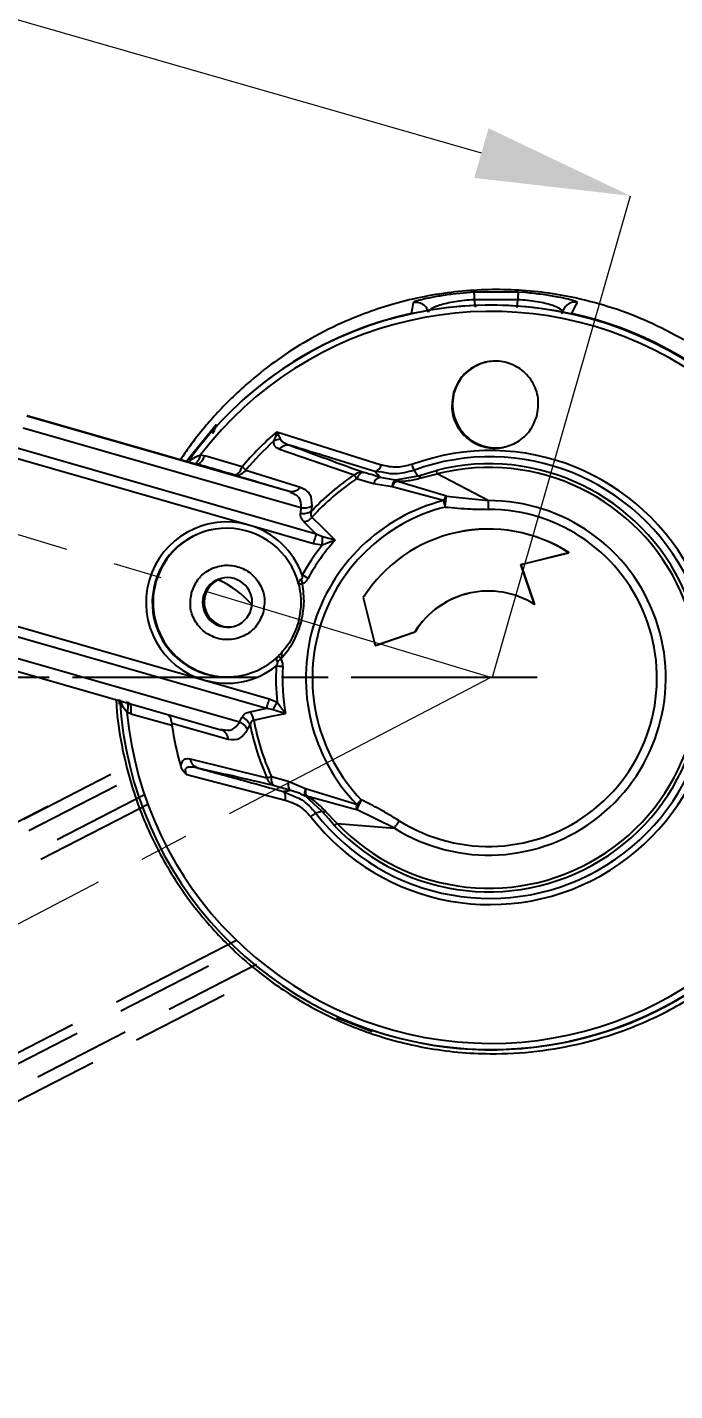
# Model space of a CAD drawing. Header units: millimetres. Extents: x 2312 to 3992, y 755 to 1943.
# Drawn here: x 3816.5 to 3858.3, y 1105.8 to 1193.7 of the extents above; entities that cross this region are included whole.
import ezdxf

# ---------------------------------------------------------------- set-up
doc = ezdxf.new("R2010")
doc.units = ezdxf.units.MM
for name, pattern in [('AM_ISO08W050', [18, 12, -1.5, 3, -1.5]), ('CENTER2', [28.575, 19.05, -3.175, 3.175, -3.175]), ('HIDDEN', [9.525, 6.35, -3.175])]:
    doc.linetypes.add(name, pattern=pattern)
for name, color, linetype, lineweight in [('AM_5', 3, 'Continuous', 25), ('AM_7', 4, 'AM_ISO08W050', 25), ('单点划线', 1, 'CENTER2', 13), ('标注', 3, 'Continuous', 13)]:
    doc.layers.add(name, color=color, linetype=linetype, lineweight=lineweight)
doc.styles.add('SLDTEXTSTYLE1', font='txt.shx', dxfattribs={"width": 0.7, "bigfont": 'gbcbig.shx'})
doc.dimstyles.new('SLDDIMSTYLE12$0', dxfattribs={"dimtxt": 12, "dimasz": 10, "dimexe": 0, "dimexo": 0.0625, "dimgap": 0.875, "dimtad": 1, "dimdec": 1, "dimlfac": 1.8, "dimrnd": 1e-09, "dimzin": 12, "dimdsep": 46, "dimtxsty": 'SLDTEXTSTYLE1', "dimcen": 0.09, "dimdle": 8.16, "dimclrd": 3, "dimclre": 3, "dimadec": 0, "dimazin": 3, "dimtfac": 1, "dimtdec": 1, "dimtofl": 0, "dimtmove": 0, "dimatfit": 3, "dimfxl": 0, "dimfrac": 2, "dimtolj": 1, "dimlwd": 5, "dimlwe": 5, "dimarcsym": 0})
doc.dimstyles.new('SLDDIMSTYLE12$2', dxfattribs={"dimtxt": 12, "dimasz": 10, "dimexe": 0, "dimexo": 0.0625, "dimgap": 0.875, "dimtad": 1, "dimdec": 1, "dimlfac": 1.8, "dimrnd": 1e-09, "dimzin": 12, "dimdsep": 46, "dimtxsty": 'SLDTEXTSTYLE1', "dimcen": 0.09, "dimdle": 8.16, "dimclrd": 3, "dimclre": 3, "dimadec": 0, "dimazin": 3, "dimtfac": 1, "dimtdec": 1, "dimtofl": 0, "dimtmove": 0, "dimatfit": 3, "dimfxl": 0, "dimfrac": 2, "dimtolj": 1, "dimlwd": 5, "dimlwe": 5, "dimarcsym": 0})

# ---------------------------------------------------------------- blocks, each defined once
blk = doc.blocks.new('*D42')
at = {"layer": 'Defpoints', "color": 0, "transparency": 16777216}
for p in [(3603.056, 1225.079), (3604.192, 1160.22), (3846.47, 1151.766), (3846.47, 1151.766), (3621.18, 1034.346)]:
    blk.add_point(p, dxfattribs=at)
at = {"layer": '标注', "color": 3, "linetype": 'Continuous', "lineweight": 5, "transparency": 16777216}
blk.add_arc((3846.47, 1151.766), 242.426, 165.60197, 205.16456, dxfattribs=at)
at = {"layer": '标注', "color": 3, "transparency": 16777216}
for points in [[(3610.053, 1212.494), (3613.264, 1211.599), (3614.345, 1221.679)], [(3628.547, 1049.421), (3625.56, 1047.942), (3631.491, 1039.72)]]:
    blk.add_solid(points, dxfattribs=at)
at = {"layer": '标注', "color": 0, "transparency": 16777216, "insert": (3610.963, 1129.573), "char_height": 10, "attachment_point": 5, "rotation": 275.38327, "style": 'SLDTEXTSTYLE1'}
blk.add_mtext('\\A1;60%%D', dxfattribs=at)
blk = doc.blocks.new('*D43')
at = {"layer": 'AM_5', "color": 3, "linetype": 'Continuous', "lineweight": 5, "transparency": 16777216}
blk.add_arc((3846.202, 1151.763), 192.308, 166.19985, 177.0203, dxfattribs=at)
at = {"layer": 'AM_5', "color": 3, "transparency": 16777216}
for points in [[(3657.837, 1198.075), (3661.052, 1197.196), (3662.082, 1207.281)], [(3655.819, 1161.716), (3652.487, 1161.803), (3653.893, 1151.763)]]:
    blk.add_solid(points, dxfattribs=at)
at = {"layer": 'Defpoints', "color": 0, "transparency": 16777216}
for p in [(3603.056, 1225.079), (3657.547, 1189.071), (3627.381, 1151.763), (3846.307, 1151.731), (3849.455, 1151.763)]:
    blk.add_point(p, dxfattribs=at)
at = {"layer": 'AM_5', "color": 0, "transparency": 16777216, "insert": (3649.15, 1180.825), "char_height": 12, "attachment_point": 5, "rotation": 81.61007, "style": 'SLDTEXTSTYLE1'}
blk.add_mtext('\\A1;15%%D', dxfattribs=at)
blk = doc.blocks.new('*D29')
at = {"layer": 'AM_5', "color": 3, "linetype": 'Continuous', "lineweight": 5, "transparency": 16777216}
for p, q in [((3677.63, 1201.783), (3686.115, 1231.375)), ((3845.851, 1185.575), (3695.727, 1228.619))]:
    blk.add_line(p, q, dxfattribs=at)
at = {"layer": 'AM_5', "color": 3, "lineweight": 5, "transparency": 16777216}
blk.add_line((3846.563, 1151.774), (3855.464, 1182.819), dxfattribs=at)
at = {"layer": 'AM_5', "color": 3, "transparency": 16777216}
for points in [[(3696.187, 1230.221), (3695.268, 1227.017), (3686.115, 1231.375)], [(3846.311, 1187.177), (3845.392, 1183.973), (3855.464, 1182.819)]]:
    blk.add_solid(points, dxfattribs=at)
at = {"layer": 'Defpoints', "color": 0, "transparency": 16777216}
for p in [(3686.115, 1231.375), (3677.613, 1201.723), (3846.545, 1151.714)]:
    blk.add_point(p, dxfattribs=at)
at = {"layer": 'AM_5', "color": 0, "transparency": 16777216, "insert": (3772.684, 1213.706), "char_height": 12, "attachment_point": 5, "rotation": 344.00123, "style": 'SLDTEXTSTYLE1'}
blk.add_mtext('\\A1;225', dxfattribs=at)

msp = doc.modelspace()

# ---------------------------------------------------------------- linework, layer by layer
at = {"color": 7, "linetype": 'Continuous', "lineweight": 25}
for p, q in [((3845.371, 1176.605), (3843.999, 1176.48)), ((3848.231, 1176.605), (3845.371, 1176.605)), ((3848.674, 1176.575), (3848.231, 1176.605)), ((3841.503, 1175.975), (3841.457, 1175.946)), ((3848.192, 1176.112), (3845.394, 1176.112)), ((3845.394, 1176.112), (3845.456, 1175.643)), ((3848.192, 1176.112), (3848.133, 1175.609)), ((3852.057, 1175.946), (3851.894, 1176.024)), ((3841.434, 1175.231), (3841.422, 1175.229)), ((3844.097, 1170.137), (3844.05, 1170.127)), ((3816.524, 1168.626), (3833.445, 1163.774)), ((3827.399, 1165.518), (3816.545, 1168.631)), ((3816.28, 1167.852), (3834.208, 1162.711)), ((3832.648, 1167.608), (3832.579, 1167.354)), ((3832.648, 1167.608), (3839.392, 1165.463)), ((3832.648, 1167.608), (3832.757, 1167.399)), ((3830.843, 1161.585), (3815.707, 1165.925)), ((3835.2, 1161.002), (3815.887, 1166.541)), ((3827.728, 1166.113), (3828.004, 1166.056)), ((3830.414, 1165.343), (3828.004, 1166.056)), ((3832.814, 1166.479), (3837.641, 1164.818)), ((3838.983, 1165.049), (3836.183, 1165.904)), ((3826.971, 1165.641), (3826.982, 1165.675)), ((3827.323, 1165.559), (3827.461, 1165.532)), ((3827.461, 1165.532), (3827.399, 1165.518)), ((3830.656, 1165.134), (3834.177, 1164.032)), ((3839.44, 1164.991), (3838.983, 1165.049)), ((3841.756, 1164.74), (3841.49, 1165.117)), ((3842.35, 1164.927), (3842.949, 1165.116)), ((3829.881, 1164.831), (3830.088, 1164.77)), ((3838.882, 1164.256), (3837.801, 1164.571)), ((3840.086, 1164.06), (3838.882, 1164.256)), ((3840.314, 1164.479), (3839.327, 1164.659)), ((3841.756, 1164.74), (3840.314, 1164.479)), ((3843.59, 1163.454), (3840.378, 1164.428)), ((3841.756, 1164.74), (3842.35, 1164.927)), ((3841.961, 1164.633), (3843.001, 1164.889)), ((3846.297, 1163.167), (3843.001, 1164.889)), ((3833.445, 1163.774), (3833.536, 1163.712)), ((3833.445, 1163.774), (3833.637, 1163.75)), ((3833.626, 1163.753), (3833.613, 1163.713)), ((3843.405, 1163.163), (3840.086, 1164.06)), ((3843.59, 1163.454), (3846.297, 1163.167)), ((3834.208, 1162.711), (3834.174, 1162.355)), ((3834.901, 1162.824), (3834.876, 1162.477)), ((3835.02, 1160.387), (3830.843, 1161.585)), ((3835.2, 1161.002), (3834.426, 1161.762)), ((3835.6, 1160.839), (3835.2, 1161.002)), ((3836.419, 1160.623), (3835.583, 1160.294)), ((3836.419, 1160.623), (3835.6, 1160.839)), ((3844.296, 1161.117), (3844.288, 1161.116)), ((3835.583, 1160.294), (3835.02, 1160.387)), ((3848.402, 1159.036), (3851.495, 1159.807)), ((3848.41, 1159.038), (3851.503, 1159.809)), ((3851.503, 1159.809), (3851.495, 1159.807)), ((3848.41, 1159.038), (3848.402, 1159.036)), ((3849.284, 1156.473), (3848.402, 1159.036)), ((3849.292, 1156.475), (3848.41, 1159.038)), ((3834.223, 1158.081), (3834.298, 1157.794)), ((3824.8, 1157.91), (3824.847, 1157.92)), ((3834.055, 1157.827), (3834.079, 1157.771)), ((3827.923, 1157.038), (3828.026, 1157.06)), ((3838.23, 1156.919), (3839.002, 1153.825)), ((3849.292, 1156.475), (3849.284, 1156.473)), ((3812.841, 1155.928), (3827.976, 1151.588)), ((3812.668, 1155.313), (3831.98, 1149.775)), ((3839.002, 1153.825), (3841.564, 1154.708)), ((3839.01, 1153.827), (3841.572, 1154.709)), ((3841.572, 1154.709), (3841.564, 1154.708)), ((3830.239, 1148.868), (3812.311, 1154.01)), ((3839.01, 1153.827), (3839.002, 1153.825)), ((3812.114, 1153.246), (3829.045, 1148.391)), ((3832.915, 1152.97), (3832.7, 1152.768)), ((3827.976, 1151.588), (3832.154, 1150.39)), ((3822.461, 1150.332), (3822.48, 1150.041)), ((3832.154, 1150.39), (3832.68, 1150.17)), ((3832.68, 1150.17), (3833.214, 1149.446)), ((3823.236, 1149.425), (3822.971, 1149.525)), ((3823.236, 1149.425), (3825.878, 1148.677)), ((3830.239, 1148.868), (3830.398, 1149.184)), ((3831.98, 1149.775), (3832.407, 1149.701)), ((3832.407, 1149.701), (3833.214, 1149.446)), ((3825.867, 1148.815), (3829.52, 1147.79)), ((3829.035, 1148.394), (3829.153, 1148.396)), ((3829.218, 1148.352), (3829.205, 1148.313)), ((3830.767, 1148.404), (3830.928, 1148.708)), ((3832.032, 1145.257), (3827.083, 1146.49)), ((3826.834, 1145.508), (3833.195, 1143.851)), ((3832.297, 1145.378), (3833.38, 1145.068)), ((3833.38, 1145.068), (3834.504, 1144.592)), ((3833.126, 1144.361), (3833.066, 1144.412)), ((3833.066, 1144.412), (3833.439, 1144.24)), ((3835.563, 1143.141), (3834.477, 1144.121)), ((3834.504, 1144.592), (3837.791, 1143.581)), ((3834.557, 1144.128), (3837.794, 1143.239)), ((3824.332, 1143.574), (3823.081, 1142.931)), ((3835.155, 1143.023), (3835.563, 1143.141)), ((3835.998, 1142.633), (3835.563, 1143.141)), ((3836.539, 1142.352), (3835.792, 1143.12)), ((3840.242, 1142.046), (3837.794, 1143.239)), ((3836.376, 1142.193), (3835.998, 1142.633)), ((3836.539, 1142.352), (3840.242, 1142.046)), ((3827.832, 1133.68), (3830.043, 1134.816)), ((3836.509, 1129.84), (3838.807, 1128.929)), ((3838.815, 1129.02), (3838.813, 1129.016)), ((3851.519, 1128.303), (3851.53, 1128.305))]:
    msp.add_line(p, q, dxfattribs=at)
at = {"color": 7, "linetype": 'HIDDEN', "lineweight": 25}
for p, q in [((3807.821, 1138.268), (3823.48, 1146.308)), ((3808.173, 1137.536), (3823.708, 1145.513)), ((3824.116, 1144.184), (3808.784, 1136.311)), ((3817.878, 1143.443), (3807.834, 1138.286)), ((3823.081, 1142.931), (3809.074, 1135.739)), ((3814.119, 1125.921), (3830.536, 1134.351)), ((3813.825, 1126.488), (3827.832, 1133.68)), ((3831.343, 1133.246), (3814.751, 1124.727)), ((3815.13, 1124.035), (3830.798, 1132.08))]:
    msp.add_line(p, q, dxfattribs=at)
at = {"color": 7, "linetype": 'Continuous', "lineweight": 25, "flags": 128}
for points in [[(3841.457, 1175.946), (3841.382, 1175.544), (3841.323, 1175.228)], [(3851.193, 1175.564), (3851.021, 1175.239), (3851.007, 1175.213)], [(3851.68, 1175.228), (3851.891, 1175.63), (3852.057, 1175.946)], [(3841.506, 1175.247), (3841.482, 1175.247), (3841.323, 1175.228)], [(3828.73, 1168.053), (3827.048, 1165.994), (3826.788, 1165.63)], [(3828.784, 1167.991), (3828.753, 1168.025), (3828.73, 1168.053)], [(3829.881, 1164.831), (3829.946, 1164.825), (3830.016, 1164.841), (3830.088, 1164.88), (3830.161, 1164.939), (3830.232, 1165.017), (3830.299, 1165.113), (3830.36, 1165.222), (3830.414, 1165.343)], [(3836.419, 1160.623), (3835.58, 1161.445), (3834.92, 1162.092)], [(3830.923, 1149.547), (3831.515, 1149.675), (3831.98, 1149.775)], [(3831.168, 1149.008), (3832.315, 1149.254), (3833.214, 1149.446)], [(3838.813, 1129.016), (3838.81, 1128.967), (3838.807, 1128.929)]]:
    msp.add_lwpolyline(points, dxfattribs=at)
at = {"color": 7, "linetype": 'Continuous', "lineweight": 25}
for centre, radius, start, end in [((3846.47, 1151.766), 23.999, 343.99795, 144.37216), ((3846.481, 1151.768), 24, 343.99967, 102.14019), ((3846.464, 1151.765), 23.599, 185.44631, 142.55572), ((3846.501, 1151.774), 24.018, 102.44988, 137.53256), ((3846.501, 1151.772), 24.02, 251.33315, 77.54961), ((3846.789, 1169.365), 2.8, 102.14289, 164.00219), ((3846.789, 1169.365), 2.8, 163.99967, 282.14019), ((3846.449, 1151.762), 21.013, 131.05303, 139.73783), ((3846.445, 1151.761), 20.692, 132.57575, 139.73778), ((3832.886, 1166.23), 0.886, 89.51081, 119.80629), ((3832.967, 1166.201), 1.216, 99.92431, 108.57758), ((3846.412, 1151.753), 14.638, 217.80792, 110.19454), ((3846.406, 1151.752), 14.24, 217.80792, 110.19454), ((3830.054, 1165.53), 0.72, 256.13749, 326.65871), ((3811.552, 1143.221), 29.071, 48.9186, 49.54784), ((3846.344, 1151.739), 13.801, 223.76375, 104.2387), ((3846.338, 1151.737), 13.569, 223.76387, 104.23864), ((3838.844, 1165.596), 0.564, 284.25693, 346.38415), ((3846.342, 1151.739), 15.709, 123.62673, 136.87996), ((3846.339, 1151.738), 15.414, 123.6355, 137.80261), ((3857.449, 1177.519), 23.531, 212.6677, 213.38343), ((3839.421, 1164.109), 0.558, 99.68998, 164.75306), ((3840.856, 1163.75), 0.829, 125.1911, 158.08506), ((3844.391, 1162.741), 1.072, 138.28952, 156.79982), ((3846.317, 1151.732), 11.795, 104.28896, 223.71352), ((3846.315, 1151.732), 11.369, 104.28897, 223.71351), ((3846.317, 1151.733), 11.434, 237.90451, 90.09862), ((3846.315, 1151.732), 10.868, 237.90204, 90.10104), ((3909.545, 1179.579), 68.147, 193.93929, 194.29763), ((3829.41, 1156.586), 5.2, 74.0024, 254.00006), ((3829.409, 1156.586), 5.2, 19.98893, 73.99815), ((3829.413, 1156.587), 4.8, 14.63064, 164.00143), ((3829.461, 1156.597), 4.8, 102.1429, 164.00218), ((3846.326, 1151.735), 13.31, 138.10256, 151.14854), ((3846.307, 1151.731), 9.599, 57.28113, 147.28505), ((3846.315, 1151.733), 9.599, 57.2812, 102.14227), ((3846.327, 1151.735), 13.736, 141.46177, 151.14852), ((3829.461, 1156.597), 1.6, 343.99745, 164.00009), ((3829.564, 1156.619), 1.6, 104.03604, 164.00205), ((3826.288, 1152.316), 6.297, 40.83204, 65.81779), ((3784.475, 1067.913), 103.264, 60.91799, 61.15396), ((3829.413, 1156.587), 4.8, 163.9984, 313.36529), ((3829.461, 1156.597), 4.8, 163.99975, 282.14011), ((3846.307, 1151.731), 5.6, 57.88144, 147.88541), ((3846.315, 1151.733), 5.6, 102.14271, 147.88527), ((3829.461, 1156.597), 1.6, 163.99745, 344.00009), ((3829.564, 1156.619), 1.6, 163.99943, 280.24751), ((3829.41, 1156.586), 5.199, 253.99862, 308.0114), ((3846.328, 1151.735), 13.737, 176.85372, 186.53999), ((3846.327, 1151.735), 13.311, 176.85373, 189.89901), ((3846.471, 1151.765), 23.999, 183.43897, 344.001), ((3830.089, 1148.308), 0.929, 25.50508, 70.60837), ((3829.963, 1148.786), 1.225, 10.4509, 38.42547), ((3846.45, 1151.761), 20.801, 188.52543, 195.91771), ((3846.344, 1151.738), 15.711, 191.12072, 204.365), ((3846.34, 1151.738), 15.416, 190.19887, 204.3629), ((3874.134, 1053.239), 101.193, 114.42078, 114.58603), ((3846.482, 1151.767), 23.999, 282.14308, 344.002), ((3838.825, 1143.421), 1.046, 171.18744, 190.00395), ((3927.314, 1050.545), 129.113, 133.70869, 133.89737), ((3875.495, 1125.659), 41.598, 154.02865, 154.99957)]:
    msp.add_arc(centre, radius, start, end, dxfattribs=at)
for points, knots in [([(3858.908, 1173.53), (3858.157, 1173.935), (3856.713, 1174.715), (3854.356, 1175.611), (3851.508, 1176.39), (3848.057, 1176.847), (3844.059, 1176.718), (3840.89, 1176.087), (3838.508, 1175.316), (3836.603, 1174.542), (3834.648, 1173.536), (3832.682, 1172.273), (3831.112, 1171.05), (3829.832, 1169.888), (3828.855, 1168.893), (3827.915, 1167.819), (3827.11, 1166.807), (3826.624, 1166.078), (3826.435, 1165.795)], [0, 0, 0, 0, 0.071614, 0.137643, 0.2038, 0.304372, 0.402157, 0.504692, 0.552104, 0.600982, 0.671215, 0.734097, 0.799434, 0.84332, 0.885298, 0.922253, 0.969711, 1, 1, 1, 1]), ([(3843.999, 1176.48), (3843.671, 1176.434), (3843.006, 1176.341), (3842.265, 1176.187), (3841.722, 1176.052), (3841.576, 1176.001), (3841.503, 1175.975)], [0, 0, 0, 0, 0.246705, 0.499768, 0.746875, 1, 1, 1, 1]), ([(3845.371, 1176.605), (3845.371, 1176.597), (3845.371, 1176.58), (3845.375, 1176.473), (3845.383, 1176.315), (3845.391, 1176.179), (3845.394, 1176.112)], [0, 0, 0, 0, 0.244843, 0.500126, 0.755342, 1, 1, 1, 1]), ([(3848.231, 1176.605), (3848.229, 1176.597), (3848.227, 1176.58), (3848.218, 1176.472), (3848.206, 1176.317), (3848.198, 1176.18), (3848.193, 1176.112)], [0, 0, 0, 0, 0.250675, 0.498046, 0.75107, 1, 1, 1, 1]), ([(3851.894, 1176.024), (3851.769, 1176.062), (3851.524, 1176.136), (3850.797, 1176.296), (3849.849, 1176.461), (3849.063, 1176.537), (3848.674, 1176.575)], [0, 0, 0, 0, 0.249103, 0.4902, 0.747282, 1, 1, 1, 1]), ([(3841.457, 1175.946), (3841.578, 1175.957), (3841.818, 1175.977), (3842.126, 1175.817), (3842.335, 1175.584), (3842.389, 1175.401), (3842.416, 1175.311)], [0, 0, 0, 0, 0.279995, 0.558141, 0.780004, 1, 1, 1, 1]), ([(3845.394, 1176.112), (3845.179, 1176.099), (3844.748, 1176.075), (3844.138, 1175.992), (3843.601, 1175.884), (3843.007, 1175.721), (3842.502, 1175.504), (3842.444, 1175.376), (3842.416, 1175.311)], [0, 0, 0, 0, 0.121685, 0.243639, 0.366587, 0.490871, 0.742797, 1, 1, 1, 1]), ([(3851.099, 1175.311), (3851.079, 1175.375), (3851.04, 1175.503), (3850.556, 1175.72), (3849.977, 1175.884), (3849.445, 1175.991), (3848.841, 1176.075), (3848.409, 1176.1), (3848.193, 1176.112)], [0, 0, 0, 0, 0.2566918, 0.5084306, 0.6328147, 0.7558991, 0.878044, 1, 1, 1, 1]), ([(3852.057, 1175.946), (3852.005, 1175.955), (3851.899, 1175.972), (3851.738, 1175.956), (3851.583, 1175.911), (3851.44, 1175.836), (3851.317, 1175.734), (3851.234, 1175.64), (3851.203, 1175.577), (3851.196, 1175.563)], [0, 0, 0, 0, 0.157001, 0.317201, 0.477389, 0.634354, 0.791344, 0.95154, 1, 1, 1, 1]), ([(3849.425, 1168.582), (3849.49, 1168.975), (3849.617, 1169.744), (3849.257, 1170.694), (3848.786, 1171.304), (3848.365, 1171.665), (3847.895, 1171.931), (3847.393, 1172.1), (3846.876, 1172.171), (3846.357, 1172.146), (3845.847, 1172.024), (3845.197, 1171.734), (3844.465, 1171.127), (3844.193, 1170.471), (3844.05, 1170.127)], [0, 0, 0, 0, 0.14541, 0.284368, 0.350018, 0.411321, 0.470123, 0.526984, 0.581626, 0.63657, 0.692262, 0.749136, 0.868448, 1, 1, 1, 1]), ([(3844.05, 1170.127), (3843.987, 1169.73), (3843.859, 1168.937), (3844.289, 1167.827), (3844.961, 1167.117), (3845.615, 1166.761), (3846.109, 1166.603), (3846.612, 1166.538), (3847.111, 1166.563), (3847.602, 1166.677), (3848.248, 1166.957), (3848.993, 1167.557), (3849.275, 1168.226), (3849.425, 1168.582)], [0, 0, 0, 0, 0.142632, 0.285482, 0.416144, 0.474738, 0.529504, 0.581677, 0.633855, 0.685856, 0.741015, 0.862575, 1, 1, 1, 1]), ([(3828.73, 1168.053), (3828.691, 1168.005), (3828.614, 1167.912), (3828.545, 1167.747), (3828.515, 1167.605), (3828.522, 1167.521), (3828.525, 1167.494)], [0, 0, 0, 0, 0.300141, 0.584582, 0.869012, 1, 1, 1, 1]), ([(3828.784, 1167.991), (3828.747, 1167.945), (3828.673, 1167.852), (3828.607, 1167.705), (3828.593, 1167.606), (3828.587, 1167.568)], [0, 0, 0, 0, 0.37231, 0.754124, 1, 1, 1, 1]), ([(3832.446, 1166.999), (3832.445, 1166.934), (3832.442, 1166.796), (3832.554, 1166.605), (3832.711, 1166.529), (3832.814, 1166.479)], [0, 0, 0, 0, 0.232005, 0.497982, 1, 1, 1, 1]), ([(3832.579, 1167.354), (3832.555, 1167.28), (3832.514, 1167.153), (3832.466, 1167.044), (3832.446, 1166.999)], [0, 0, 0, 0, 0.583032, 1, 1, 1, 1]), ([(3832.894, 1167.116), (3832.873, 1167.162), (3832.833, 1167.248), (3832.781, 1167.351), (3832.757, 1167.399)], [0, 0, 0, 0, 0.53648, 1, 1, 1, 1]), ([(3832.894, 1167.116), (3832.921, 1167.075), (3832.982, 1166.983), (3833.193, 1166.845), (3833.393, 1166.769), (3833.528, 1166.719)], [0, 0, 0, 0, 0.20311, 0.46478, 1, 1, 1, 1]), ([(3826.982, 1165.675), (3827.107, 1165.783), (3827.325, 1165.973), (3827.606, 1166.071), (3827.728, 1166.113)], [0, 0, 0, 0, 0.568421, 1, 1, 1, 1]), ([(3827.323, 1165.559), (3827.361, 1165.563), (3827.441, 1165.572), (3827.559, 1165.691), (3827.662, 1165.875), (3827.706, 1166.035), (3827.727, 1166.113)], [0, 0, 0, 0, 0.243227, 0.500002, 0.756776, 1, 1, 1, 1]), ([(3827.461, 1165.532), (3827.505, 1165.529), (3827.595, 1165.522), (3827.749, 1165.63), (3827.896, 1165.812), (3827.969, 1165.976), (3828.004, 1166.056)], [0, 0, 0, 0, 0.242333, 0.499939, 0.757578, 1, 1, 1, 1]), ([(3833.528, 1166.719), (3833.466, 1166.729), (3833.342, 1166.751), (3833.147, 1166.712), (3832.963, 1166.624), (3832.863, 1166.527), (3832.814, 1166.479)], [0, 0, 0, 0, 0.245495, 0.5, 0.754505, 1, 1, 1, 1]), ([(3833.528, 1166.719), (3834.419, 1166.39), (3835.95, 1165.825), (3837.582, 1165.233), (3838.264, 1164.986)], [0, 0, 0, 0, 0.582075, 1, 1, 1, 1]), ([(3836.183, 1165.904), (3836.124, 1165.922), (3835.226, 1166.196), (3834.348, 1166.466), (3833.528, 1166.719)], [0, 0, 0, 0, 0.066202, 1, 1, 1, 1]), ([(3829.881, 1164.831), (3829.425, 1164.963), (3828.617, 1165.197), (3827.812, 1165.43), (3827.461, 1165.532)], [0, 0, 0, 0, 0.564291, 1, 1, 1, 1]), ([(3839.327, 1164.659), (3839.262, 1164.732), (3839.147, 1164.863), (3839.033, 1164.992), (3838.983, 1165.049)], [0, 0, 0, 0, 0.561755, 1, 1, 1, 1]), ([(3841.359, 1165.492), (3841.046, 1165.409), (3840.372, 1165.23), (3839.734, 1165.382), (3839.392, 1165.463)], [0, 0, 0, 0, 0.464448, 1, 1, 1, 1]), ([(3841.49, 1165.117), (3841.091, 1165.001), (3840.401, 1164.8), (3839.725, 1164.934), (3839.44, 1164.991)], [0, 0, 0, 0, 0.577506, 1, 1, 1, 1]), ([(3830.088, 1164.77), (3830.695, 1164.589), (3831.8, 1164.261), (3832.934, 1163.925), (3833.445, 1163.774)], [0, 0, 0, 0, 0.549506, 1, 1, 1, 1]), ([(3838.263, 1164.986), (3838.227, 1164.987), (3838.177, 1164.988), (3838.096, 1164.948), (3838.015, 1164.887), (3837.906, 1164.766), (3837.836, 1164.636), (3837.801, 1164.572)], [0, 0, 0, 0, 0.249845, 0.34197, 0.500327, 0.750165, 1, 1, 1, 1]), ([(3839.327, 1164.659), (3839.13, 1164.72), (3838.775, 1164.829), (3838.421, 1164.937), (3838.264, 1164.986)], [0, 0, 0, 0, 0.553091, 1, 1, 1, 1]), ([(3840.086, 1164.06), (3840.101, 1164.118), (3840.129, 1164.235), (3840.186, 1164.366), (3840.242, 1164.444), (3840.285, 1164.472), (3840.307, 1164.478), (3840.313, 1164.479), (3840.314, 1164.479)], [0, 0, 0, 0, 0.249882, 0.499769, 0.74966, 0.925548, 0.990893, 1, 1, 1, 1]), ([(3840.378, 1164.428), (3840.378, 1164.428), (3840.378, 1164.428), (3840.378, 1164.428), (3840.378, 1164.428), (3840.368, 1164.442), (3840.348, 1164.466), (3840.325, 1164.475), (3840.314, 1164.479)], [0, 0, 0, 0, 0.000033, 0.000106, 0.000368, 0.001362, 0.482016, 1, 1, 1, 1]), ([(3840.378, 1164.428), (3840.469, 1164.425), (3840.721, 1164.416), (3841.256, 1164.448), (3841.685, 1164.561), (3841.961, 1164.633)], [0, 0, 0, 0, 0.168568, 0.464004, 1, 1, 1, 1]), ([(3841.756, 1164.74), (3841.786, 1164.739), (3841.847, 1164.736), (3841.923, 1164.668), (3841.961, 1164.633)], [0, 0, 0, 0, 0.502158, 1, 1, 1, 1]), ([(3833.536, 1163.712), (3833.743, 1163.62), (3834.152, 1163.437), (3834.19, 1162.951), (3834.208, 1162.711)], [0, 0, 0, 0, 0.504897, 1, 1, 1, 1]), ([(3833.637, 1163.75), (3833.705, 1163.759), (3833.84, 1163.776), (3834.029, 1163.877), (3834.128, 1163.981), (3834.177, 1164.032)], [0, 0, 0, 0, 0.339566, 0.677179, 1, 1, 1, 1]), ([(3834.177, 1164.032), (3834.417, 1163.914), (3834.862, 1163.696), (3834.889, 1163.099), (3834.901, 1162.824)], [0, 0, 0, 0, 0.539506, 1, 1, 1, 1]), ([(3843.509, 1162.75), (3843.518, 1162.81), (3843.535, 1162.935), (3843.546, 1163.124), (3843.579, 1163.315), (3843.586, 1163.405), (3843.59, 1163.454)], [0, 0, 0, 0, 0.210087, 0.435471, 0.695444, 1, 1, 1, 1]), ([(3834.174, 1162.355), (3834.235, 1162.345), (3834.36, 1162.326), (3834.548, 1162.343), (3834.727, 1162.39), (3834.827, 1162.448), (3834.876, 1162.477)], [0, 0, 0, 0, 0.246503, 0.500005, 0.753505, 1, 1, 1, 1]), ([(3834.208, 1162.711), (3834.268, 1162.701), (3834.389, 1162.682), (3834.574, 1162.696), (3834.752, 1162.74), (3834.852, 1162.796), (3834.901, 1162.824)], [0, 0, 0, 0, 0.242489, 0.494409, 0.74924, 1, 1, 1, 1]), ([(3834.876, 1162.476), (3834.855, 1162.403), (3834.827, 1162.299), (3834.861, 1162.166), (3834.901, 1162.116), (3834.92, 1162.092)], [0, 0, 0, 0, 0.557877, 0.788978, 1, 1, 1, 1]), ([(3843.509, 1162.75), (3844.062, 1162.699), (3844.989, 1162.613), (3845.92, 1162.604), (3846.296, 1162.601)], [0, 0, 0, 0, 0.596197, 1, 1, 1, 1]), ([(3834.426, 1161.762), (3834.348, 1161.855), (3834.183, 1162.051), (3834.177, 1162.25), (3834.174, 1162.355)], [0, 0, 0, 0, 0.471381, 1, 1, 1, 1]), ([(3834.92, 1162.092), (3834.882, 1162.054), (3834.806, 1161.979), (3834.68, 1161.885), (3834.55, 1161.809), (3834.467, 1161.778), (3834.426, 1161.762)], [0, 0, 0, 0, 0.247453, 0.499968, 0.752499, 1, 1, 1, 1]), ([(3835.583, 1160.294), (3835.584, 1160.344), (3835.587, 1160.444), (3835.592, 1160.59), (3835.596, 1160.725), (3835.599, 1160.801), (3835.601, 1160.839)], [0, 0, 0, 0, 0.250968, 0.504254, 0.755357, 1, 1, 1, 1]), ([(3834.223, 1158.081), (3834.194, 1158.065), (3834.134, 1158.032), (3834.073, 1157.96), (3834.042, 1157.884), (3834.053, 1157.826), (3834.057, 1157.799)], [0, 0, 0, 0, 0.2175, 0.445634, 0.745318, 1, 1, 1, 1]), ([(3834.296, 1158.364), (3834.294, 1158.304), (3834.29, 1158.219), (3834.264, 1158.129), (3834.242, 1158.093), (3834.229, 1158.085), (3834.223, 1158.081)], [0, 0, 0, 0, 0.587357, 0.834698, 0.924951, 1, 1, 1, 1]), ([(3834.668, 1158.158), (3834.621, 1158.082), (3834.548, 1157.965), (3834.414, 1157.846), (3834.336, 1157.811), (3834.298, 1157.794)], [0, 0, 0, 0, 0.491851, 0.753513, 1, 1, 1, 1]), ([(3834.057, 1157.799), (3834.139, 1157.371), (3834.294, 1156.555), (3834.109, 1155.679), (3834.021, 1155.262)], [0, 0, 0, 0, 0.52489, 1, 1, 1, 1]), ([(3834.298, 1157.794), (3834.267, 1157.787), (3834.203, 1157.771), (3834.124, 1157.764), (3834.072, 1157.768), (3834.062, 1157.789), (3834.057, 1157.799)], [0, 0, 0, 0, 0.217541, 0.446787, 0.743209, 1, 1, 1, 1]), ([(3834.197, 1155.21), (3834.292, 1155.649), (3834.482, 1156.53), (3834.36, 1157.372), (3834.298, 1157.794)], [0, 0, 0, 0, 0.498464, 1, 1, 1, 1]), ([(3834.021, 1155.262), (3833.875, 1154.863), (3833.567, 1154.022), (3833.005, 1153.416), (3832.709, 1153.097)], [0, 0, 0, 0, 0.47527, 1, 1, 1, 1]), ([(3832.915, 1152.97), (3833.192, 1153.296), (3833.741, 1153.943), (3834.046, 1154.79), (3834.197, 1155.21)], [0, 0, 0, 0, 0.504511, 1, 1, 1, 1]), ([(3834.197, 1155.21), (3834.171, 1155.218), (3834.119, 1155.233), (3834.063, 1155.249), (3834.027, 1155.26), (3834.023, 1155.262), (3834.021, 1155.262)], [0, 0, 0, 0, 0.249263, 0.504427, 0.75727, 1, 1, 1, 1]), ([(3832.611, 1152.489), (3832.641, 1152.54), (3832.683, 1152.614), (3832.709, 1152.704), (3832.709, 1152.747), (3832.703, 1152.761), (3832.7, 1152.768)], [0, 0, 0, 0, 0.578898, 0.832506, 0.924254, 1, 1, 1, 1]), ([(3832.7, 1152.768), (3832.684, 1152.795), (3832.652, 1152.852), (3832.637, 1152.938), (3832.65, 1153.026), (3832.688, 1153.072), (3832.709, 1153.097)], [0, 0, 0, 0, 0.205184, 0.419761, 0.680021, 1, 1, 1, 1]), ([(3832.915, 1152.97), (3832.892, 1152.995), (3832.842, 1153.046), (3832.784, 1153.09), (3832.736, 1153.111), (3832.719, 1153.102), (3832.709, 1153.097)], [0, 0, 0, 0, 0.228366, 0.478122, 0.715062, 1, 1, 1, 1]), ([(3833.036, 1152.465), (3833.036, 1152.553), (3833.036, 1152.69), (3832.987, 1152.863), (3832.939, 1152.935), (3832.915, 1152.97)], [0, 0, 0, 0, 0.48361, 0.750827, 1, 1, 1, 1]), ([(3832.973, 1153.044), (3832.969, 1153.094), (3832.959, 1153.254), (3833.009, 1153.409), (3833.044, 1153.516)], [0, 0, 0, 0, 0.31053, 1, 1, 1, 1]), ([(3822.288, 1150.328), (3822.293, 1150.181), (3822.32, 1149.218), (3822.609, 1147.429), (3823.275, 1144.585), (3824.494, 1141.405), (3826.211, 1138.412), (3828.08, 1135.975), (3829.885, 1134.085), (3831.725, 1132.533), (3833.522, 1131.28), (3835.239, 1130.284), (3836.959, 1129.466), (3839.255, 1128.577), (3842.383, 1127.755), (3846.038, 1127.413), (3849.427, 1127.598), (3852.275, 1128.109), (3855.323, 1129.03), (3858.541, 1130.498), (3861.831, 1132.701), (3864.731, 1135.409), (3867.137, 1138.525), (3869.045, 1141.946), (3869.831, 1144.375), (3870.223, 1145.587)], [0, 0, 0, 0, 0.0069046, 0.0451883, 0.0828349, 0.1397483, 0.1965027, 0.2340919, 0.2735044, 0.309768, 0.3380985, 0.3681057, 0.3953829, 0.4201908, 0.4742484, 0.534276, 0.5776485, 0.6202123, 0.6587127, 0.7146825, 0.7720212, 0.8288848, 0.8855884, 0.9428858, 1, 1, 1, 1]), ([(3822.971, 1149.525), (3822.887, 1149.631), (3822.702, 1149.865), (3822.618, 1150.143), (3822.573, 1150.295)], [0, 0, 0, 0, 0.454471, 1, 1, 1, 1]), ([(3822.92, 1150.203), (3822.95, 1150.18), (3823.013, 1150.133), (3823.051, 1149.972), (3823.043, 1149.763), (3822.995, 1149.603), (3822.971, 1149.525)], [0, 0, 0, 0, 0.240723, 0.496556, 0.754252, 1, 1, 1, 1]), ([(3823.236, 1149.425), (3823.248, 1149.511), (3823.273, 1149.689), (3823.245, 1149.919), (3823.171, 1150.091), (3823.09, 1150.132), (3823.051, 1150.151)], [0, 0, 0, 0, 0.242424, 0.500064, 0.757669, 1, 1, 1, 1]), ([(3832.68, 1150.17), (3832.655, 1150.128), (3832.605, 1150.041), (3832.532, 1149.916), (3832.464, 1149.799), (3832.426, 1149.733), (3832.407, 1149.701)], [0, 0, 0, 0, 0.247793, 0.5, 0.752208, 1, 1, 1, 1]), ([(3825.867, 1148.815), (3825.861, 1148.887), (3825.849, 1149.042), (3825.765, 1149.239), (3825.673, 1149.328), (3825.629, 1149.37)], [0, 0, 0, 0, 0.31238, 0.667721, 1, 1, 1, 1]), ([(3830.398, 1149.184), (3830.463, 1149.279), (3830.576, 1149.441), (3830.821, 1149.516), (3830.923, 1149.547)], [0, 0, 0, 0, 0.582254, 1, 1, 1, 1]), ([(3825.867, 1148.815), (3825.868, 1148.79), (3825.869, 1148.744), (3825.876, 1148.698), (3825.878, 1148.677)], [0, 0, 0, 0, 0.548534, 1, 1, 1, 1]), ([(3829.212, 1148.311), (3829.212, 1148.312), (3829.163, 1148.357), (3829.099, 1148.375), (3829.035, 1148.394)], [0, 0, 0, 0, 0.006595, 1, 1, 1, 1]), ([(3829.153, 1148.396), (3829.373, 1148.362), (3829.812, 1148.294), (3830.097, 1148.677), (3830.239, 1148.868)], [0, 0, 0, 0, 0.501046, 1, 1, 1, 1]), ([(3829.52, 1147.79), (3829.506, 1147.859), (3829.477, 1147.999), (3829.37, 1148.183), (3829.265, 1148.269), (3829.212, 1148.311)], [0, 0, 0, 0, 0.323526, 0.661877, 1, 1, 1, 1]), ([(3829.52, 1147.79), (3829.784, 1147.758), (3830.274, 1147.698), (3830.612, 1148.181), (3830.767, 1148.404)], [0, 0, 0, 0, 0.539075, 1, 1, 1, 1]), ([(3830.767, 1148.404), (3830.74, 1148.454), (3830.685, 1148.555), (3830.557, 1148.688), (3830.408, 1148.798), (3830.295, 1148.845), (3830.239, 1148.869)], [0, 0, 0, 0, 0.250761, 0.505592, 0.757512, 1, 1, 1, 1]), ([(3831.168, 1149.008), (3831.136, 1148.996), (3831.068, 1148.97), (3830.975, 1148.871), (3830.947, 1148.773), (3830.928, 1148.708)], [0, 0, 0, 0, 0.241397, 0.501809, 1, 1, 1, 1]), ([(3827.083, 1146.49), (3826.981, 1146.504), (3826.799, 1146.531), (3826.603, 1146.426), (3826.488, 1146.265), (3826.459, 1146.123), (3826.446, 1146.056)], [0, 0, 0, 0, 0.37521, 0.666986, 0.844772, 1, 1, 1, 1]), ([(3826.834, 1145.508), (3826.741, 1145.588), (3826.57, 1145.735), (3826.485, 1145.955), (3826.446, 1146.056)], [0, 0, 0, 0, 0.541683, 1, 1, 1, 1]), ([(3827.562, 1145.911), (3827.431, 1145.94), (3827.208, 1145.988), (3826.964, 1145.981), (3826.836, 1145.935), (3826.777, 1145.891), (3826.739, 1145.832), (3826.729, 1145.756), (3826.746, 1145.673), (3826.782, 1145.589), (3826.816, 1145.536), (3826.834, 1145.508)], [0, 0, 0, 0, 0.339255, 0.578347, 0.663574, 0.730427, 0.788996, 0.843609, 0.891048, 0.941203, 1, 1, 1, 1]), ([(3827.562, 1145.911), (3827.504, 1145.934), (3827.386, 1145.981), (3827.242, 1146.117), (3827.132, 1146.288), (3827.099, 1146.423), (3827.083, 1146.49)], [0, 0, 0, 0, 0.245495, 0.5, 0.754505, 1, 1, 1, 1]), ([(3827.562, 1145.911), (3828.613, 1145.626), (3830.429, 1145.133), (3832.284, 1144.626), (3833.066, 1144.412)], [0, 0, 0, 0, 0.578682, 1, 1, 1, 1]), ([(3832.472, 1144.787), (3831.567, 1144.996), (3829.884, 1145.385), (3828.295, 1145.745), (3827.562, 1145.911)], [0, 0, 0, 0, 0.5379635, 1, 1, 1, 1]), ([(3832.472, 1144.787), (3832.422, 1144.807), (3832.322, 1144.846), (3832.196, 1144.954), (3832.093, 1145.09), (3832.052, 1145.201), (3832.032, 1145.257)], [0, 0, 0, 0, 0.249989, 0.500011, 0.750008, 1, 1, 1, 1]), ([(3832.472, 1144.787), (3832.674, 1144.732), (3833.031, 1144.636), (3833.39, 1144.538), (3833.545, 1144.496)], [0, 0, 0, 0, 0.566945, 1, 1, 1, 1]), ([(3833.38, 1145.068), (3833.376, 1144.998), (3833.368, 1144.855), (3833.398, 1144.679), (3833.457, 1144.548), (3833.516, 1144.513), (3833.545, 1144.496)], [0, 0, 0, 0, 0.244617, 0.499999, 0.755381, 1, 1, 1, 1]), ([(3833.066, 1144.412), (3833.155, 1144.428), (3833.314, 1144.456), (3833.474, 1144.484), (3833.545, 1144.496)], [0, 0, 0, 0, 0.558226, 1, 1, 1, 1]), ([(3833.195, 1143.851), (3833.201, 1143.92), (3833.213, 1144.061), (3833.191, 1144.231), (3833.16, 1144.335), (3833.13, 1144.358), (3833.126, 1144.361)], [0, 0, 0, 0, 0.305842, 0.627107, 0.950502, 1, 1, 1, 1]), ([(3833.439, 1144.24), (3833.725, 1144.132), (3834.384, 1143.881), (3834.876, 1143.333), (3835.155, 1143.023)], [0, 0, 0, 0, 0.4334973, 1, 1, 1, 1]), ([(3833.545, 1144.496), (3833.727, 1144.441), (3834.041, 1144.346), (3834.348, 1144.188), (3834.477, 1144.121)], [0, 0, 0, 0, 0.580226, 1, 1, 1, 1]), ([(3834.504, 1144.592), (3834.486, 1144.535), (3834.448, 1144.421), (3834.428, 1144.281), (3834.434, 1144.186), (3834.455, 1144.142), (3834.47, 1144.127), (3834.474, 1144.123), (3834.476, 1144.122), (3834.477, 1144.121)], [0, 0, 0, 0, 0.249887, 0.499773, 0.749657, 0.925292, 0.975266, 0.990784, 1, 1, 1, 1]), ([(3834.477, 1144.121), (3834.488, 1144.118), (3834.506, 1144.114), (3834.532, 1144.119), (3834.547, 1144.124), (3834.555, 1144.127), (3834.557, 1144.128)], [0, 0, 0, 0, 0.497747, 0.757125, 0.91733, 1, 1, 1, 1]), ([(3834.505, 1144.592), (3834.499, 1144.495), (3834.487, 1144.302), (3834.534, 1144.186), (3834.558, 1144.128)], [0, 0, 0, 0, 0.5000016, 1, 1, 1, 1]), ([(3835.792, 1143.12), (3835.609, 1143.315), (3835.305, 1143.638), (3834.895, 1143.928), (3834.666, 1144.068), (3834.587, 1144.112), (3834.557, 1144.128)], [0, 0, 0, 0, 0.504339, 0.834166, 0.937893, 1, 1, 1, 1]), ([(3833.195, 1143.851), (3833.526, 1143.738), (3834.147, 1143.527), (3834.624, 1143.018), (3834.847, 1142.78)], [0, 0, 0, 0, 0.53315, 1, 1, 1, 1]), ([(3835.563, 1143.141), (3835.589, 1143.126), (3835.642, 1143.095), (3835.742, 1143.111), (3835.792, 1143.12)], [0, 0, 0, 0, 0.5, 1, 1, 1, 1]), ([(3840.54, 1142.525), (3840.121, 1142.779), (3839.326, 1143.262), (3838.493, 1143.678), (3838.098, 1143.876)], [0, 0, 0, 0, 0.525614, 1, 1, 1, 1]), ([(3838.813, 1129.016), (3838.813, 1129.016), (3838.813, 1129.016), (3838.813, 1129.016), (3838.813, 1129.016)], [0, 0, 0, 0, 0.56, 1, 1, 1, 1])]:
    msp.add_open_spline(points, degree=3, knots=knots, dxfattribs=at)
for points in [[(3837.642, 1164.819), (3837.689, 1164.856), (3837.782, 1164.928), (3837.941, 1164.989), (3838.105, 1165.015), (3838.211, 1164.996), (3838.263, 1164.986)], [(3841.359, 1165.492), (3841.377, 1165.441), (3841.414, 1165.339), (3841.455, 1165.224), (3841.483, 1165.143), (3841.488, 1165.125), (3841.49, 1165.117)], [(3842.949, 1165.116), (3842.952, 1165.1), (3842.958, 1165.069), (3842.987, 1164.949), (3843.001, 1164.889)], [(3846.297, 1163.167), (3846.297, 1163.128), (3846.296, 1163.049), (3846.296, 1162.909), (3846.295, 1162.758), (3846.296, 1162.653), (3846.296, 1162.601)], [(3835.02, 1160.387), (3835.037, 1160.446), (3835.071, 1160.565), (3835.12, 1160.733), (3835.165, 1160.886), (3835.188, 1160.964), (3835.2, 1161.002)], [(3827.154, 1157.259), (3827.275, 1157.551), (3827.518, 1158.135), (3828.272, 1158.75), (3829.181, 1159.044), (3830.14, 1158.964), (3830.995, 1158.524), (3831.61, 1157.792), (3831.924, 1156.871), (3831.82, 1156.247), (3831.768, 1155.936)], [(3831.768, 1155.936), (3831.647, 1155.644), (3831.404, 1155.06), (3830.651, 1154.445), (3829.741, 1154.15), (3828.782, 1154.23), (3827.927, 1154.67), (3827.312, 1155.402), (3826.998, 1156.323), (3827.102, 1156.947), (3827.154, 1157.259)], [(3833.036, 1152.465), (3832.97, 1152.469), (3832.837, 1152.476), (3832.687, 1152.485), (3832.611, 1152.489)], [(3832.154, 1150.39), (3832.137, 1150.33), (3832.103, 1150.211), (3832.055, 1150.043), (3832.012, 1149.891), (3831.991, 1149.814), (3831.98, 1149.775)], [(3832.297, 1145.378), (3832.293, 1145.305), (3832.284, 1145.158), (3832.316, 1144.978), (3832.377, 1144.842), (3832.44, 1144.806), (3832.472, 1144.787)], [(3834.847, 1142.78), (3834.89, 1142.813), (3834.974, 1142.879), (3835.069, 1142.954), (3835.136, 1143.006), (3835.149, 1143.017), (3835.155, 1143.023)], [(3836.376, 1142.193), (3836.387, 1142.203), (3836.408, 1142.224), (3836.495, 1142.31), (3836.539, 1142.352)], [(3840.241, 1142.046), (3840.262, 1142.08), (3840.303, 1142.146), (3840.377, 1142.264), (3840.456, 1142.392), (3840.512, 1142.481), (3840.54, 1142.525)]]:
    msp.add_open_spline(points, degree=3, dxfattribs=at)
at = {"layer": 'AM_7'}
msp.add_line((3849.455, 1151.763), (3595.803, 1151.763), dxfattribs=at)
at = {"layer": '单点划线'}
for q in [(3603.056, 1225.079), (3621.18, 1034.346)]:
    msp.add_line((3846.47, 1151.766), q, dxfattribs=at)

# ---------------------------------------------------------------- dimensions: what is measured, and where the dimension line sits
at = {"layer": 'AM_5'}
dim = msp.add_linear_dim(base=(3686.115, 1231.375), p1=(3846.545, 1151.714), p2=(3677.613, 1201.723), angle=164.00123, text='225', dimstyle='SLDDIMSTYLE12$0', override={"dimlfac": 1, "dimpost": ''}, dxfattribs=at)
dim.commit()
dim.dimension.update_dxf_attribs({"geometry": '*D29', "text_midpoint": (3772.684, 1213.706)})
dim = msp.add_angular_dim_2l(base=(3657.547, 1189.071), line1=((3846.307, 1151.731), (3603.056, 1225.079)), line2=((3849.455, 1151.763), (3627.381, 1151.763)), text='15%%D', dimstyle='SLDDIMSTYLE12$2', override={"dimlfac": 1}, dxfattribs=at)
dim.commit()
dim.dimension.update_dxf_attribs({"geometry": '*D43', "text_midpoint": (3649.15, 1180.825)})
at = {"layer": '标注'}
dim = msp.add_angular_dim_2l(base=(3604.192, 1160.22), line1=((3846.47, 1151.766), (3603.056, 1225.079)), line2=((3846.47, 1151.766), (3621.18, 1034.346)), text='60%%D', dimstyle='SLDDIMSTYLE12$2', override={"dimtxt": 10, "dimadec": 3, "dimtdec": 3, "dimtzin": 0}, dxfattribs=at)
dim.commit()
dim.dimension.update_dxf_attribs({"geometry": '*D42', "text_midpoint": (3610.963, 1129.573)})

doc.saveas('drawing.dxf')
